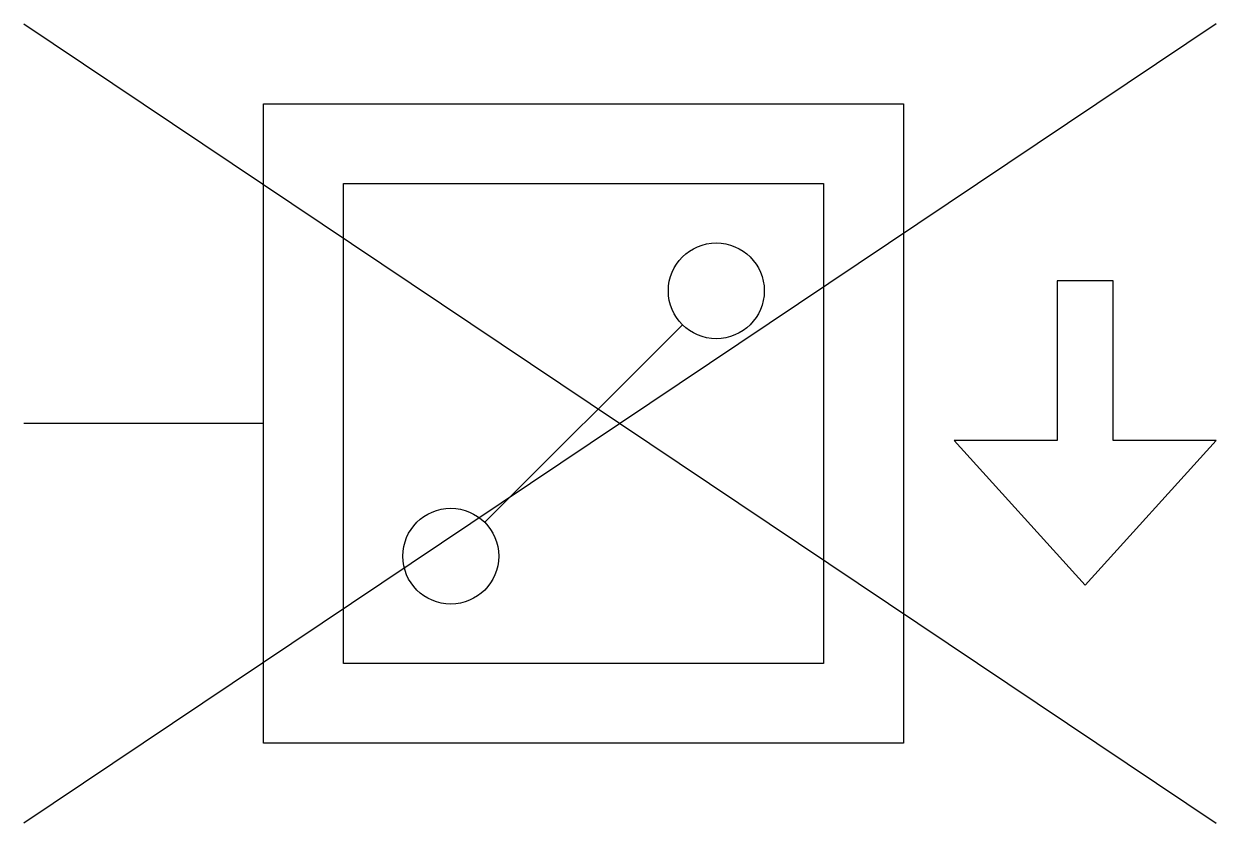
# Model space of a CAD drawing. Header units: metres. Extents: x 0 to 7.46, y -2.5 to 2.5.
import ezdxf

# ---------------------------------------------------------------- set-up
doc = ezdxf.new("R2010")
doc.units = ezdxf.units.M

msp = doc.modelspace()

# ---------------------------------------------------------------- linework, layer by layer
for p, q in [((7.459, 2.5019), (0, -2.5019)), ((0, 2.5019), (7.459, -2.5019)), ((2.8831, -0.6184), (4.1199, 0.6184)), ((1.5, 0), (0, 0))]:
    msp.add_line(p, q)
for points in [[(1.5, 2.0015), (5.503, 2.0015), (5.503, -2.0015), (1.5, -2.0015)], [(2, 1.5015), (5.003, 1.5015), (5.003, -1.5015), (2, -1.5015)], [(6.8143, 0.8929), (6.4639, 0.8929), (6.4639, -0.1071), (5.8193, -0.1071), (6.6391, -1.0124), (7.459, -0.1071), (6.8143, -0.1071)]]:
    msp.add_lwpolyline(points, close=True)
for centre in [(4.332, 0.8305), (2.671, -0.8305)]:
    msp.add_circle(centre, 0.3)

doc.saveas('drawing.dxf')
